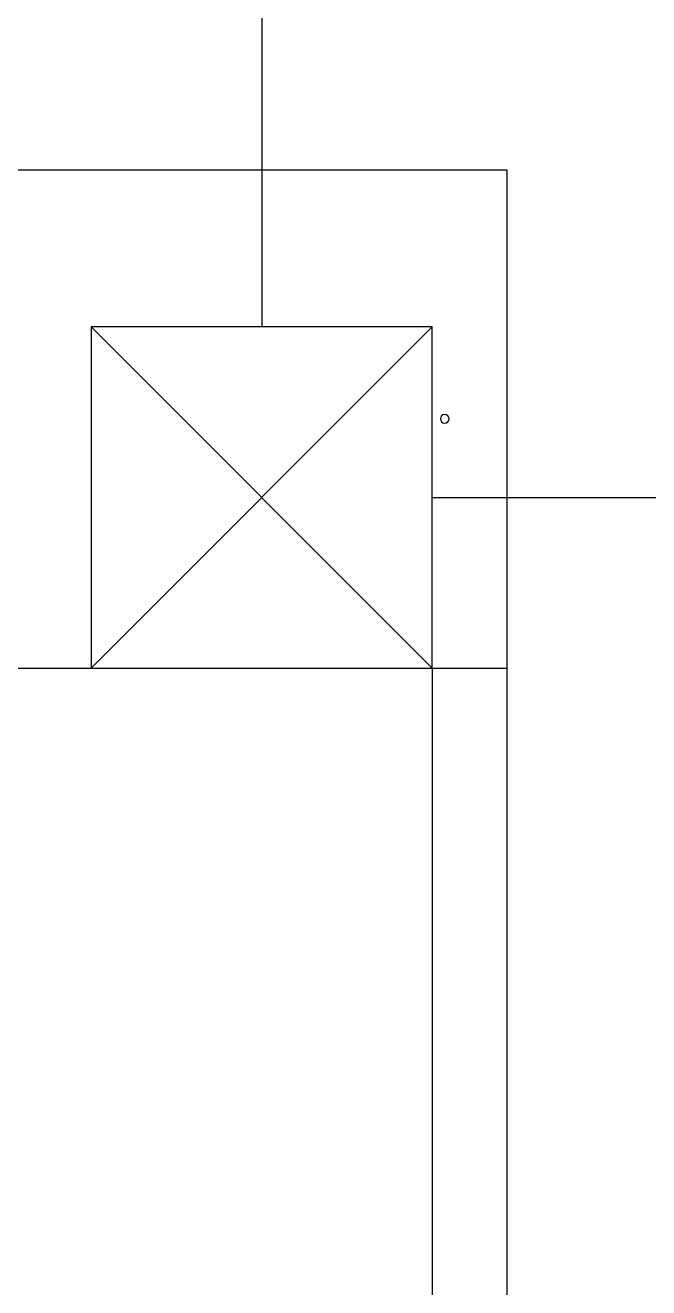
# Model space of a CAD drawing. Header units: millimetres. Extents: x 8533 to 164433, y 5768 to 115327.
# Drawn here: x 39508 to 39802, y 26711 to 27308 of the extents above; entities that cross this region are included whole.
import ezdxf

# ---------------------------------------------------------------- set-up
doc = ezdxf.new("R2010")
doc.units = ezdxf.units.MM
doc.header["$LTSCALE"] = 250
doc.layers.add('G-ENP 인버터 판넬', color=255, linetype='Continuous')
doc.layers.add('전실제연_인버터', color=3, linetype='Continuous')

# ---------------------------------------------------------------- blocks, each defined once
blk = doc.blocks.new('240808_벽부형 인버터')
at = {"layer": 'G-ENP 인버터 판넬'}
for p, q in [((504.71, 1009.42), (-504.71, 1009.42)), ((-504.71, 1009.42), (-504.71, -1009.42)), ((-454.24, 672.95), (-223.94, 903.25)), ((-223.94, 672.95), (-454.24, 903.25)), ((-454.24, 672.95), (-454.24, 903.25)), ((-454.24, 903.25), (-223.94, 903.25)), ((-223.94, 903.25), (-223.94, 672.95)), ((504.71, 672.95), (-504.71, 672.95)), ((454.24, 672.95), (-454.24, 672.95)), ((-454.24, 672.95), (-454.24, -958.95)), ((-223.94, 672.95), (-454.24, 672.95))]:
    blk.add_line(p, q, dxfattribs=at)
blk.add_circle((-462.65, 841.19), 2.94, dxfattribs=at)

msp = doc.modelspace()

# ---------------------------------------------------------------- linework, layer by layer
at = {"layer": '전실제연_인버터'}
for p, q in [((39619.5, 27770.82), (39619.5, 27165.39)), ((39700.1, 27084.78), (40054.99, 27084.78))]:
    msp.add_line(p, q, dxfattribs=at)

# ---------------------------------------------------------------- block references
at = {"layer": 'G-ENP 인버터 판넬', "xscale": -0.7, "yscale": 0.7, "zscale": 0.7}
msp.add_blockref('240808_벽부형 인버터', (39382.13, 26533.11), dxfattribs=at)

doc.saveas('drawing.dxf')
